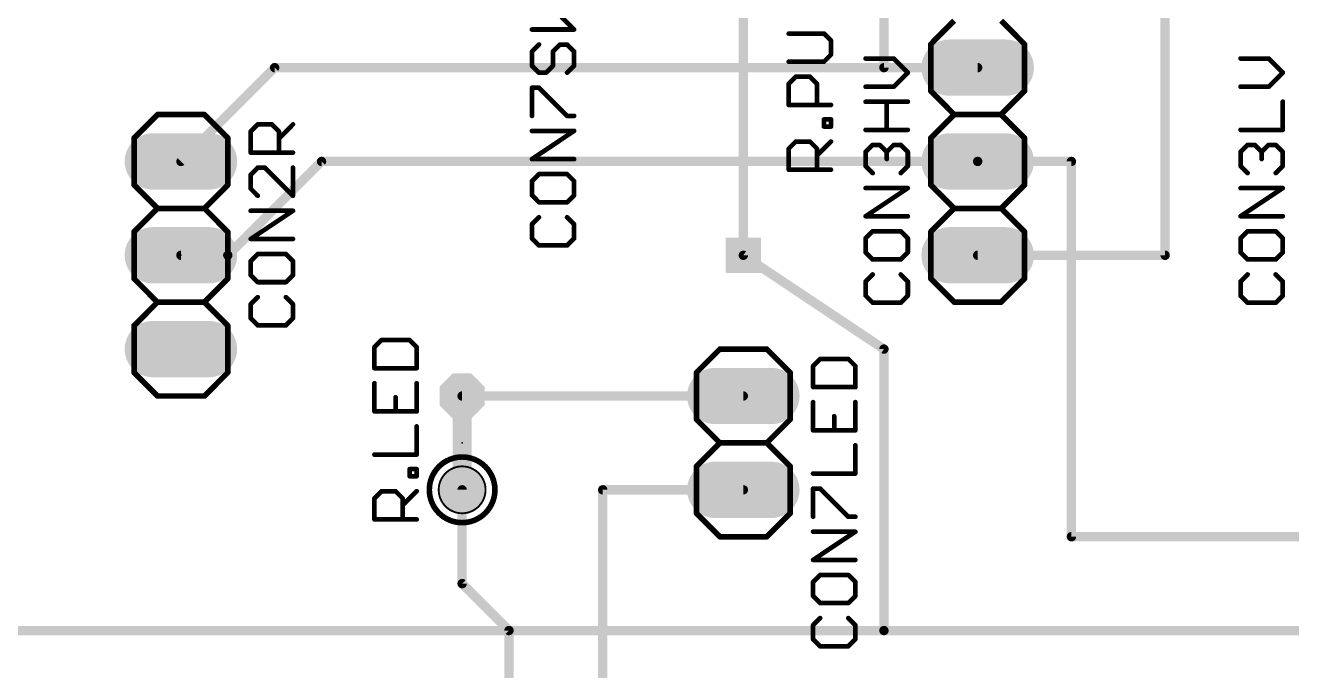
# Model space of a CAD drawing. Extents: x -4.6 to 2.4, y -0.27 to 3.4.
# Drawn here: x 0.284 to 1.635, y 0.657 to 1.345 of the extents above; entities that cross this region are included whole.
import ezdxf

# ---------------------------------------------------------------- set-up
doc = ezdxf.new("R2010")
doc.units = 0
for name, color, linetype in [('1', 22, 'CONTINUOUS'), ('16', 175, 'CONTINUOUS'), ('17', 82, 'CONTINUOUS'), ('18', 82, 'CONTINUOUS'), ('21', 253, 'CONTINUOUS'), ('23', 7, 'CONTINUOUS'), ('25', 253, 'CONTINUOUS'), ('51', 253, 'CONTINUOUS')]:
    doc.layers.add(name, color=color, linetype=linetype)

# ---------------------------------------------------------------- blocks, each defined once
blk = doc.blocks.new('RECT')
blk.add_solid([(-0.5, -0.5), (0.5, -0.5), (-0.5, 0.5), (0.5, 0.5)])
blk = doc.blocks.new('LONGP100')
at = {"const_width": 1}
blk.add_lwpolyline([(-0.5, 0), (0.5, 0)], dxfattribs=at)
at = {"const_width": 0.5}
for points in [[(-0.5, 0.25, 1), (-0.5, -0.25)], [(0.5, -0.25, 1), (0.5, 0.25)]]:
    blk.add_lwpolyline(points, format="xyb", dxfattribs=at)
blk = doc.blocks.new('OCTAGONP')
at = {"const_width": 0.5}
blk.add_lwpolyline([(-0.25, -0.103553), (-0.25, 0.103553), (-0.103553, 0.25), (0.103553, 0.25), (0.25, 0.103553), (0.25, -0.103553), (0.103553, -0.25), (-0.103553, -0.25), (-0.25, -0.103553), (-0.25, 0.103553)], dxfattribs=at)
blk = doc.blocks.new('SQUAREV')
blk.add_solid([(-0.5, -0.5), (0.5, -0.5), (-0.5, 0.5), (0.5, 0.5)])

msp = doc.modelspace()

# ---------------------------------------------------------------- linework, layer by layer
at = {"layer": '1', "const_width": 0.01}
for points in [[(1.05, 1.4), (1.05, 1.1)], [(1.4, 1.2), (1.3, 1.2)], [(1.4, 0.8), (1.4, 1.2)], [(0.75, 0.95), (1.05, 0.95)], [(0.75, 0.85), (0.75, 0.75)], [(1.05, 0.85), (0.9, 0.85)], [(0.9, 0.85), (0.9, 0.55)], [(2.1, 0.8), (1.4, 0.8)], [(0.75, 0.75), (0.8, 0.7)], [(0.8, 0.7), (0.8, 0.55)]]:
    msp.add_lwpolyline(points, dxfattribs=at)
at = {"layer": '1', "const_width": 0.005}
for points in [[(1.3, 1.2025, 1), (1.3, 1.1975)], [(1.4025, 1.2, 1), (1.3975, 1.2)], [(1.4, 1.1975, 1), (1.4, 1.2025)], [(1.0475, 1.1, 1), (1.0525, 1.1)], [(0.75, 0.9525, 1), (0.75, 0.9475)], [(1.05, 0.9475, 1), (1.05, 0.9525)], [(0.7525, 0.85, 1), (0.7475, 0.85)], [(0.9, 0.8525, 1), (0.9, 0.8475)], [(0.9025, 0.85, 1), (0.8975, 0.85)], [(1.05, 0.8475, 1), (1.05, 0.8525)], [(1.4, 0.8025, 1), (1.4, 0.7975)], [(1.3975, 0.8, 1), (1.4025, 0.8)], [(0.751768, 0.751768, 1), (0.748232, 0.748232)], [(0.7475, 0.75, 1), (0.7525, 0.75)], [(0.8025, 0.7, 1), (0.7975, 0.7)], [(0.798232, 0.698232, 1), (0.801768, 0.701768)]]:
    msp.add_lwpolyline(points, format="xyb", dxfattribs=at)
at = {"layer": '16', "const_width": 0.01}
for points in [[(1.2, 1.8), (1.2, 1.3)], [(1.5, 1.7), (1.5, 1.1)], [(0.45, 1.2), (0.55, 1.3)], [(0.55, 1.3), (1.3, 1.3)], [(1.2, 1.3), (1.3, 1.3)], [(0.6, 1.2), (0.5, 1.1)], [(1.3, 1.2), (0.6, 1.2)], [(0.5, 1.1), (0.45, 1.1)], [(1.05, 1.1), (1.2, 1)], [(1.5, 1.1), (1.3, 1.1)], [(1.2, 1), (1.2, 0.7)], [(1.2, 0.7), (0, 0.7)], [(1.7, 0.7), (1.2, 0.7)]]:
    msp.add_lwpolyline(points, dxfattribs=at)
at = {"layer": '16', "const_width": 0.005}
for points in [[(0.55, 1.3025, 1), (0.55, 1.2975)], [(0.551768, 1.298232, 1), (0.548232, 1.301768)], [(1.2, 1.3025, 1), (1.2, 1.2975)], [(1.1975, 1.3, 1), (1.2025, 1.3)], [(1.3, 1.2975, 1), (1.3, 1.3025)], [(1.3, 1.2975, 1), (1.3, 1.3025)], [(0.448232, 1.201768, 1), (0.451768, 1.198232)], [(0.6, 1.2025, 1), (0.6, 1.1975)], [(0.601768, 1.198232, 1), (0.598232, 1.201768)], [(1.3, 1.1975, 1), (1.3, 1.2025)], [(0.45, 1.1025, 1), (0.45, 1.0975)], [(0.498232, 1.101768, 1), (0.501768, 1.098232)], [(0.5, 1.0975, 1), (0.5, 1.1025)], [(1.051387, 1.10208, 1), (1.048613, 1.09792)], [(1.3, 1.1025, 1), (1.3, 1.0975)], [(1.4975, 1.1, 1), (1.5025, 1.1)], [(1.5, 1.0975, 1), (1.5, 1.1025)], [(1.2025, 1, 1), (1.1975, 1)], [(1.198613, 0.99792, 1), (1.201387, 1.00208)], [(1.2, 0.7025, 1), (1.2, 0.6975)], [(1.2, 0.6975, 1), (1.2, 0.7025)], [(1.1975, 0.7, 1), (1.2025, 0.7)]]:
    msp.add_lwpolyline(points, format="xyb", dxfattribs=at)
at = {"layer": '21'}
for points, const_width in [([(1.25, 1.325), (1.275, 1.35)], 0.006), ([(1.325, 1.35), (1.35, 1.325)], 0.006), ([(1.25, 1.275), (1.25, 1.325)], 0.006), ([(1.35, 1.325), (1.35, 1.275)], 0.006), ([(1.275, 1.25), (1.25, 1.275)], 0.006), ([(1.35, 1.275), (1.325, 1.25)], 0.006), ([(0.425, 1.25), (0.4, 1.225)], 0.006), ([(0.475, 1.25), (0.425, 1.25)], 0.006), ([(0.5, 1.225), (0.475, 1.25)], 0.006), ([(1.25, 1.225), (1.275, 1.25)], 0.006), ([(1.275, 1.25), (1.325, 1.25)], 0.006), ([(1.325, 1.25), (1.35, 1.225)], 0.006), ([(0.4, 1.175), (0.4, 1.225)], 0.006), ([(0.5, 1.225), (0.5, 1.175)], 0.006), ([(1.25, 1.175), (1.25, 1.225)], 0.006), ([(1.35, 1.225), (1.35, 1.175)], 0.006), ([(0.425, 1.15), (0.4, 1.175)], 0.006), ([(0.5, 1.175), (0.475, 1.15)], 0.006), ([(1.275, 1.15), (1.25, 1.175)], 0.006), ([(1.35, 1.175), (1.325, 1.15)], 0.006), ([(0.4, 1.125), (0.425, 1.15)], 0.006), ([(0.475, 1.15), (0.425, 1.15)], 0.006), ([(0.475, 1.15), (0.5, 1.125)], 0.006), ([(1.25, 1.125), (1.275, 1.15)], 0.006), ([(1.275, 1.15), (1.325, 1.15)], 0.006), ([(1.325, 1.15), (1.35, 1.125)], 0.006), ([(0.4, 1.075), (0.4, 1.125)], 0.006), ([(0.5, 1.125), (0.5, 1.075)], 0.006), ([(1.25, 1.075), (1.25, 1.125)], 0.006), ([(1.35, 1.125), (1.35, 1.075)], 0.006), ([(0.425, 1.05), (0.4, 1.075)], 0.006), ([(0.5, 1.075), (0.475, 1.05)], 0.006), ([(1.25, 1.075), (1.275, 1.05)], 0.006), ([(1.325, 1.05), (1.35, 1.075)], 0.006), ([(0.4, 1.025), (0.425, 1.05)], 0.006), ([(0.475, 1.05), (0.425, 1.05)], 0.006), ([(0.475, 1.05), (0.5, 1.025)], 0.006), ([(1.275, 1.05), (1.325, 1.05)], 0.006), ([(0.4, 0.975), (0.4, 1.025)], 0.006), ([(0.5, 1.025), (0.5, 0.975)], 0.006), ([(1.025, 1), (1, 0.975)], 0.006), ([(1.075, 1), (1.025, 1)], 0.006), ([(1.1, 0.975), (1.075, 1)], 0.006), ([(0.425, 0.95), (0.4, 0.975)], 0.006), ([(0.5, 0.975), (0.475, 0.95)], 0.006), ([(1, 0.925), (1, 0.975)], 0.006), ([(1.1, 0.975), (1.1, 0.925)], 0.006), ([(0.475, 0.95), (0.425, 0.95)], 0.006), ([(1.025, 0.9), (1, 0.925)], 0.006), ([(1.1, 0.925), (1.075, 0.9)], 0.006), ([(0.75, 0.895), (0.75, 0.905)], 0.02), ([(1, 0.875), (1.025, 0.9)], 0.006), ([(1.075, 0.9), (1.025, 0.9)], 0.006), ([(1.075, 0.9), (1.1, 0.875)], 0.006), ([(1, 0.825), (1, 0.875)], 0.006), ([(1.1, 0.875), (1.1, 0.825)], 0.006), ([(1.025, 0.8), (1, 0.825)], 0.006), ([(1.1, 0.825), (1.075, 0.8)], 0.006), ([(1.075, 0.8), (1.025, 0.8)], 0.006)]:
    msp.add_lwpolyline(points, dxfattribs=dict(at, const_width=const_width))
for points, const_width in [([(1.2515, 1.325, 1), (1.2485, 1.325)], 0.003), ([(1.248939, 1.326061, 1), (1.251061, 1.323939)], 0.003), ([(1.3515, 1.325, 1), (1.3485, 1.325)], 0.003), ([(1.348939, 1.323939, 1), (1.351061, 1.326061)], 0.003), ([(1.251061, 1.276061, 1), (1.248939, 1.273939)], 0.003), ([(1.2485, 1.275, 1), (1.2515, 1.275)], 0.003), ([(1.3485, 1.275, 1), (1.3515, 1.275)], 0.003), ([(1.351061, 1.273939, 1), (1.348939, 1.276061)], 0.003), ([(0.425, 1.2515, 1), (0.425, 1.2485)], 0.003), ([(0.426061, 1.248939, 1), (0.423939, 1.251061)], 0.003), ([(0.476061, 1.251061, 1), (0.473939, 1.248939)], 0.003), ([(0.475, 1.2485, 1), (0.475, 1.2515)], 0.003), ([(1.275, 1.2515, 1), (1.275, 1.2485)], 0.003), ([(1.276061, 1.248939, 1), (1.273939, 1.251061)], 0.003), ([(1.273939, 1.248939, 1), (1.276061, 1.251061)], 0.003), ([(1.326061, 1.251061, 1), (1.323939, 1.248939)], 0.003), ([(1.323939, 1.251061, 1), (1.326061, 1.248939)], 0.003), ([(1.325, 1.2485, 1), (1.325, 1.2515)], 0.003), ([(0.4015, 1.225, 1), (0.3985, 1.225)], 0.003), ([(0.398939, 1.226061, 1), (0.401061, 1.223939)], 0.003), ([(0.5015, 1.225, 1), (0.4985, 1.225)], 0.003), ([(0.498939, 1.223939, 1), (0.501061, 1.226061)], 0.003), ([(1.2515, 1.225, 1), (1.2485, 1.225)], 0.003), ([(1.248939, 1.226061, 1), (1.251061, 1.223939)], 0.003), ([(1.3515, 1.225, 1), (1.3485, 1.225)], 0.003), ([(1.348939, 1.223939, 1), (1.351061, 1.226061)], 0.003), ([(0.401061, 1.176061, 1), (0.398939, 1.173939)], 0.003), ([(0.3985, 1.175, 1), (0.4015, 1.175)], 0.003), ([(0.4985, 1.175, 1), (0.5015, 1.175)], 0.003), ([(0.501061, 1.173939, 1), (0.498939, 1.176061)], 0.003), ([(1.251061, 1.176061, 1), (1.248939, 1.173939)], 0.003), ([(1.2485, 1.175, 1), (1.2515, 1.175)], 0.003), ([(1.3485, 1.175, 1), (1.3515, 1.175)], 0.003), ([(1.351061, 1.173939, 1), (1.348939, 1.176061)], 0.003), ([(0.425, 1.1515, 1), (0.425, 1.1485)], 0.003), ([(0.426061, 1.148939, 1), (0.423939, 1.151061)], 0.003), ([(0.423939, 1.148939, 1), (0.426061, 1.151061)], 0.003), ([(0.476061, 1.151061, 1), (0.473939, 1.148939)], 0.003), ([(0.473939, 1.151061, 1), (0.476061, 1.148939)], 0.003), ([(0.475, 1.1485, 1), (0.475, 1.1515)], 0.003), ([(1.275, 1.1515, 1), (1.275, 1.1485)], 0.003), ([(1.276061, 1.148939, 1), (1.273939, 1.151061)], 0.003), ([(1.273939, 1.148939, 1), (1.276061, 1.151061)], 0.003), ([(1.326061, 1.151061, 1), (1.323939, 1.148939)], 0.003), ([(1.323939, 1.151061, 1), (1.326061, 1.148939)], 0.003), ([(1.325, 1.1485, 1), (1.325, 1.1515)], 0.003), ([(0.4015, 1.125, 1), (0.3985, 1.125)], 0.003), ([(0.398939, 1.126061, 1), (0.401061, 1.123939)], 0.003), ([(0.5015, 1.125, 1), (0.4985, 1.125)], 0.003), ([(0.498939, 1.123939, 1), (0.501061, 1.126061)], 0.003), ([(1.2515, 1.125, 1), (1.2485, 1.125)], 0.003), ([(1.248939, 1.126061, 1), (1.251061, 1.123939)], 0.003), ([(1.3515, 1.125, 1), (1.3485, 1.125)], 0.003), ([(1.348939, 1.123939, 1), (1.351061, 1.126061)], 0.003), ([(0.401061, 1.076061, 1), (0.398939, 1.073939)], 0.003), ([(0.3985, 1.075, 1), (0.4015, 1.075)], 0.003), ([(0.4985, 1.075, 1), (0.5015, 1.075)], 0.003), ([(0.501061, 1.073939, 1), (0.498939, 1.076061)], 0.003), ([(1.251061, 1.076061, 1), (1.248939, 1.073939)], 0.003), ([(1.2485, 1.075, 1), (1.2515, 1.075)], 0.003), ([(1.3485, 1.075, 1), (1.3515, 1.075)], 0.003), ([(1.351061, 1.073939, 1), (1.348939, 1.076061)], 0.003), ([(0.425, 1.0515, 1), (0.425, 1.0485)], 0.003), ([(0.426061, 1.048939, 1), (0.423939, 1.051061)], 0.003), ([(0.423939, 1.048939, 1), (0.426061, 1.051061)], 0.003), ([(0.476061, 1.051061, 1), (0.473939, 1.048939)], 0.003), ([(0.473939, 1.051061, 1), (0.476061, 1.048939)], 0.003), ([(0.475, 1.0485, 1), (0.475, 1.0515)], 0.003), ([(1.275, 1.0515, 1), (1.275, 1.0485)], 0.003), ([(1.273939, 1.048939, 1), (1.276061, 1.051061)], 0.003), ([(1.323939, 1.051061, 1), (1.326061, 1.048939)], 0.003), ([(1.325, 1.0485, 1), (1.325, 1.0515)], 0.003), ([(0.4015, 1.025, 1), (0.3985, 1.025)], 0.003), ([(0.398939, 1.026061, 1), (0.401061, 1.023939)], 0.003), ([(0.5015, 1.025, 1), (0.4985, 1.025)], 0.003), ([(0.498939, 1.023939, 1), (0.501061, 1.026061)], 0.003), ([(1.025, 1.0015, 1), (1.025, 0.9985)], 0.003), ([(1.026061, 0.998939, 1), (1.023939, 1.001061)], 0.003), ([(1.076061, 1.001061, 1), (1.073939, 0.998939)], 0.003), ([(1.075, 0.9985, 1), (1.075, 1.0015)], 0.003), ([(0.401061, 0.976061, 1), (0.398939, 0.973939)], 0.003), ([(0.3985, 0.975, 1), (0.4015, 0.975)], 0.003), ([(0.4985, 0.975, 1), (0.5015, 0.975)], 0.003), ([(0.501061, 0.973939, 1), (0.498939, 0.976061)], 0.003), ([(1.0015, 0.975, 1), (0.9985, 0.975)], 0.003), ([(0.998939, 0.976061, 1), (1.001061, 0.973939)], 0.003), ([(1.1015, 0.975, 1), (1.0985, 0.975)], 0.003), ([(1.098939, 0.973939, 1), (1.101061, 0.976061)], 0.003), ([(0.425, 0.9515, 1), (0.425, 0.9485)], 0.003), ([(0.423939, 0.948939, 1), (0.426061, 0.951061)], 0.003), ([(0.473939, 0.951061, 1), (0.476061, 0.948939)], 0.003), ([(0.475, 0.9485, 1), (0.475, 0.9515)], 0.003), ([(1.001061, 0.926061, 1), (0.998939, 0.923939)], 0.003), ([(0.9985, 0.925, 1), (1.0015, 0.925)], 0.003), ([(1.0985, 0.925, 1), (1.1015, 0.925)], 0.003), ([(1.101061, 0.923939, 1), (1.098939, 0.926061)], 0.003), ([(0.755, 0.905, 1), (0.745, 0.905)], 0.01), ([(0.745, 0.895, 1), (0.755, 0.895)], 0.01), ([(1.025, 0.9015, 1), (1.025, 0.8985)], 0.003), ([(1.026061, 0.898939, 1), (1.023939, 0.901061)], 0.003), ([(1.023939, 0.898939, 1), (1.026061, 0.901061)], 0.003), ([(1.076061, 0.901061, 1), (1.073939, 0.898939)], 0.003), ([(1.073939, 0.901061, 1), (1.076061, 0.898939)], 0.003), ([(1.075, 0.8985, 1), (1.075, 0.9015)], 0.003), ([(1.0015, 0.875, 1), (0.9985, 0.875)], 0.003), ([(0.998939, 0.876061, 1), (1.001061, 0.873939)], 0.003), ([(1.1015, 0.875, 1), (1.0985, 0.875)], 0.003), ([(1.098939, 0.873939, 1), (1.101061, 0.876061)], 0.003), ([(1.001061, 0.826061, 1), (0.998939, 0.823939)], 0.003), ([(0.9985, 0.825, 1), (1.0015, 0.825)], 0.003), ([(1.0985, 0.825, 1), (1.1015, 0.825)], 0.003), ([(1.101061, 0.823939, 1), (1.098939, 0.826061)], 0.003), ([(1.025, 0.8015, 1), (1.025, 0.7985)], 0.003), ([(1.023939, 0.798939, 1), (1.026061, 0.801061)], 0.003), ([(1.073939, 0.801061, 1), (1.076061, 0.798939)], 0.003), ([(1.075, 0.7985, 1), (1.075, 0.8015)], 0.003)]:
    msp.add_lwpolyline(points, format="xyb", dxfattribs=dict(at, const_width=const_width))
at = {"layer": '23'}
for p in [(0.45, 1.1), (0.75, 0.9), (1.05, 0.9)]:
    msp.add_point(p, dxfattribs=at)
at = {"layer": '25', "const_width": 0.005}
for points in [[(0.8695, 1.340649), (0.854487, 1.355662)], [(0.824462, 1.340649), (0.8695, 1.340649)], [(1.135994, 1.336329), (1.098462, 1.336329)], [(1.1435, 1.328822), (1.135994, 1.336329)], [(0.831968, 1.324636), (0.824462, 1.317129)], [(0.846981, 1.317129), (0.854487, 1.324636)], [(0.854487, 1.324636), (0.861994, 1.324636)], [(0.861994, 1.324636), (0.8695, 1.317129)], [(1.1435, 1.313809), (1.1435, 1.328822)], [(0.824462, 1.317129), (0.824462, 1.302116)], [(0.846981, 1.302116), (0.846981, 1.317129)], [(0.8695, 1.317129), (0.8695, 1.302116)], [(1.135994, 1.306303), (1.1435, 1.313809)], [(1.210487, 1.309722), (1.180462, 1.309722)], [(1.2255, 1.294709), (1.210487, 1.309722)], [(1.610487, 1.309722), (1.580462, 1.309722)], [(1.6255, 1.294709), (1.610487, 1.309722)], [(0.824462, 1.302116), (0.831968, 1.29461)], [(0.831968, 1.29461), (0.839474, 1.29461)], [(0.839474, 1.29461), (0.846981, 1.302116)], [(0.8695, 1.302116), (0.861994, 1.29461)], [(1.098462, 1.306303), (1.135994, 1.306303)], [(1.210487, 1.279696), (1.2255, 1.294709)], [(1.610487, 1.279696), (1.6255, 1.294709)], [(1.098462, 1.282783), (1.105968, 1.290289)], [(1.098462, 1.260264), (1.098462, 1.282783)], [(1.105968, 1.290289), (1.120981, 1.290289)], [(1.120981, 1.290289), (1.128487, 1.282783)], [(1.128487, 1.282783), (1.128487, 1.260264)], [(0.824462, 1.248571), (0.824462, 1.278596)], [(0.824462, 1.278596), (0.831968, 1.278596)], [(0.831968, 1.278596), (0.861994, 1.248571)], [(1.180462, 1.279696), (1.210487, 1.279696)], [(1.580462, 1.279696), (1.610487, 1.279696)], [(1.1435, 1.260264), (1.098462, 1.260264)], [(1.180462, 1.263683), (1.2255, 1.263683)], [(1.202981, 1.233657), (1.202981, 1.263683)], [(1.6255, 1.233657), (1.6255, 1.263683)], [(0.861994, 1.248571), (0.8695, 1.248571)], [(1.135994, 1.237244), (1.135994, 1.244751)], [(1.135994, 1.244751), (1.1435, 1.244751)], [(1.1435, 1.244751), (1.1435, 1.237244)], [(0.524462, 1.231979), (0.531968, 1.239486)], [(0.524462, 1.20946), (0.524462, 1.231979)], [(0.531968, 1.239486), (0.546981, 1.239486)], [(0.546981, 1.239486), (0.554487, 1.231979)], [(0.554487, 1.224473), (0.5695, 1.239486)], [(0.554487, 1.231979), (0.554487, 1.20946)], [(0.824462, 1.202531), (0.8695, 1.232557)], [(0.8695, 1.232557), (0.824462, 1.232557)], [(1.1435, 1.237244), (1.135994, 1.237244)], [(1.2255, 1.233657), (1.180462, 1.233657)], [(1.580462, 1.233657), (1.6255, 1.233657)], [(1.098462, 1.213724), (1.105968, 1.221231)], [(1.098462, 1.191205), (1.098462, 1.213724)], [(1.105968, 1.221231), (1.120981, 1.221231)], [(1.120981, 1.221231), (1.128487, 1.213724)], [(1.128487, 1.206218), (1.1435, 1.221231)], [(1.128487, 1.213724), (1.128487, 1.191205)], [(1.180462, 1.210137), (1.187968, 1.217643)], [(1.187968, 1.217643), (1.195474, 1.217643)], [(1.195474, 1.217643), (1.202981, 1.210137)], [(1.202981, 1.210137), (1.210487, 1.217643)], [(1.210487, 1.217643), (1.217994, 1.217643)], [(1.217994, 1.217643), (1.2255, 1.210137)], [(1.580462, 1.210137), (1.587968, 1.217643)], [(1.587968, 1.217643), (1.595474, 1.217643)], [(1.595474, 1.217643), (1.602981, 1.210137)], [(1.602981, 1.210137), (1.610487, 1.217643)], [(1.610487, 1.217643), (1.617994, 1.217643)], [(1.617994, 1.217643), (1.6255, 1.210137)], [(0.5695, 1.20946), (0.524462, 1.20946)], [(0.8695, 1.202531), (0.824462, 1.202531)], [(1.180462, 1.195124), (1.180462, 1.210137)], [(1.202981, 1.210137), (1.202981, 1.202631)], [(1.2255, 1.210137), (1.2255, 1.195124)], [(1.580462, 1.195124), (1.580462, 1.210137)], [(1.602981, 1.210137), (1.602981, 1.202631)], [(1.6255, 1.210137), (1.6255, 1.195124)], [(0.531968, 1.193447), (0.524462, 1.18594)], [(0.539474, 1.193447), (0.531968, 1.193447)], [(0.5695, 1.163421), (0.539474, 1.193447)], [(0.5695, 1.193447), (0.5695, 1.163421)], [(0.831968, 1.186518), (0.824462, 1.179011)], [(0.861994, 1.186518), (0.831968, 1.186518)], [(0.8695, 1.179011), (0.861994, 1.186518)], [(1.1435, 1.191205), (1.098462, 1.191205)], [(1.187968, 1.187618), (1.180462, 1.195124)], [(1.2255, 1.195124), (1.217994, 1.187618)], [(1.587968, 1.187618), (1.580462, 1.195124)], [(1.6255, 1.195124), (1.617994, 1.187618)], [(0.524462, 1.18594), (0.524462, 1.170927)], [(0.824462, 1.179011), (0.824462, 1.163999)], [(0.8695, 1.163999), (0.8695, 1.179011)], [(0.524462, 1.170927), (0.531968, 1.163421)], [(0.824462, 1.163999), (0.831968, 1.156492)], [(0.861994, 1.156492), (0.8695, 1.163999)], [(1.180462, 1.141578), (1.2255, 1.171604)], [(1.2255, 1.171604), (1.180462, 1.171604)], [(1.580462, 1.141578), (1.6255, 1.171604)], [(1.6255, 1.171604), (1.580462, 1.171604)], [(0.524462, 1.117382), (0.5695, 1.147407)], [(0.5695, 1.147407), (0.524462, 1.147407)], [(0.831968, 1.156492), (0.861994, 1.156492)], [(0.831968, 1.140479), (0.824462, 1.132972)], [(0.824462, 1.132972), (0.824462, 1.117959)], [(0.8695, 1.132972), (0.861994, 1.140479)], [(0.8695, 1.117959), (0.8695, 1.132972)], [(1.2255, 1.141578), (1.180462, 1.141578)], [(1.6255, 1.141578), (1.580462, 1.141578)], [(1.187968, 1.125565), (1.180462, 1.118058)], [(1.217994, 1.125565), (1.187968, 1.125565)], [(1.2255, 1.118058), (1.217994, 1.125565)], [(1.587968, 1.125565), (1.580462, 1.118058)], [(1.617994, 1.125565), (1.587968, 1.125565)], [(1.6255, 1.118058), (1.617994, 1.125565)], [(0.5695, 1.117382), (0.524462, 1.117382)], [(0.824462, 1.117959), (0.831968, 1.110453)], [(0.831968, 1.110453), (0.861994, 1.110453)], [(0.861994, 1.110453), (0.8695, 1.117959)], [(1.180462, 1.118058), (1.180462, 1.103046)], [(1.2255, 1.103046), (1.2255, 1.118058)], [(1.580462, 1.118058), (1.580462, 1.103046)], [(1.6255, 1.103046), (1.6255, 1.118058)], [(0.531968, 1.101368), (0.524462, 1.093862)], [(0.524462, 1.093862), (0.524462, 1.078849)], [(0.561994, 1.101368), (0.531968, 1.101368)], [(0.5695, 1.093862), (0.561994, 1.101368)], [(0.5695, 1.078849), (0.5695, 1.093862)], [(1.180462, 1.103046), (1.187968, 1.095539)], [(1.187968, 1.095539), (1.217994, 1.095539)], [(1.217994, 1.095539), (1.2255, 1.103046)], [(1.580462, 1.103046), (1.587968, 1.095539)], [(1.587968, 1.095539), (1.617994, 1.095539)], [(1.617994, 1.095539), (1.6255, 1.103046)], [(0.524462, 1.078849), (0.531968, 1.071343)], [(0.561994, 1.071343), (0.5695, 1.078849)], [(1.187968, 1.079526), (1.180462, 1.072019)], [(1.2255, 1.072019), (1.217994, 1.079526)], [(1.587968, 1.079526), (1.580462, 1.072019)], [(1.6255, 1.072019), (1.617994, 1.079526)], [(0.531968, 1.071343), (0.561994, 1.071343)], [(1.180462, 1.072019), (1.180462, 1.057006)], [(1.2255, 1.057006), (1.2255, 1.072019)], [(1.580462, 1.072019), (1.580462, 1.057006)], [(1.6255, 1.057006), (1.6255, 1.072019)], [(0.531968, 1.055329), (0.524462, 1.047822)], [(0.5695, 1.047822), (0.561994, 1.055329)], [(1.180462, 1.057006), (1.187968, 1.0495)], [(1.217994, 1.0495), (1.2255, 1.057006)], [(1.580462, 1.057006), (1.587968, 1.0495)], [(1.617994, 1.0495), (1.6255, 1.057006)], [(0.524462, 1.047822), (0.524462, 1.03281)], [(0.5695, 1.03281), (0.5695, 1.047822)], [(1.187968, 1.0495), (1.217994, 1.0495)], [(1.587968, 1.0495), (1.617994, 1.0495)], [(0.524462, 1.03281), (0.531968, 1.025303)], [(0.531968, 1.025303), (0.561994, 1.025303)], [(0.561994, 1.025303), (0.5695, 1.03281)], [(0.663968, 1.009663), (0.656462, 1.002156)], [(0.656462, 1.002156), (0.656462, 0.979637)], [(0.693994, 1.009663), (0.663968, 1.009663)], [(0.7015, 1.002156), (0.693994, 1.009663)], [(0.7015, 0.979637), (0.7015, 1.002156)], [(1.131968, 0.989486), (1.124462, 0.981979)], [(1.161994, 0.989486), (1.131968, 0.989486)], [(1.1695, 0.981979), (1.161994, 0.989486)], [(0.656462, 0.979637), (0.7015, 0.979637)], [(1.124462, 0.981979), (1.124462, 0.95946)], [(1.1695, 0.95946), (1.1695, 0.981979)], [(0.656462, 0.963624), (0.656462, 0.933598)], [(0.7015, 0.933598), (0.7015, 0.963624)], [(1.124462, 0.95946), (1.1695, 0.95946)], [(0.678981, 0.933598), (0.678981, 0.948611)], [(1.124462, 0.943446), (1.124462, 0.913421)], [(1.1695, 0.913421), (1.1695, 0.943446)], [(0.656462, 0.933598), (0.7015, 0.933598)], [(0.7015, 0.887559), (0.7015, 0.917584)], [(1.146981, 0.913421), (1.146981, 0.928434)], [(1.124462, 0.913421), (1.1695, 0.913421)], [(1.1695, 0.867382), (1.1695, 0.897407)], [(0.656462, 0.887559), (0.7015, 0.887559)], [(0.693994, 0.864539), (0.693994, 0.872046)], [(0.693994, 0.872046), (0.7015, 0.872046)], [(0.7015, 0.864539), (0.693994, 0.864539)], [(0.7015, 0.872046), (0.7015, 0.864539)], [(1.124462, 0.867382), (1.1695, 0.867382)], [(1.124462, 0.821342), (1.124462, 0.851368)], [(1.124462, 0.851368), (1.131968, 0.851368)], [(1.131968, 0.851368), (1.161994, 0.821342)], [(0.656462, 0.841019), (0.663968, 0.848526)], [(0.656462, 0.8185), (0.656462, 0.841019)], [(0.663968, 0.848526), (0.678981, 0.848526)], [(0.678981, 0.848526), (0.686487, 0.841019)], [(0.686487, 0.833513), (0.7015, 0.848526)], [(0.686487, 0.841019), (0.686487, 0.8185)], [(0.7015, 0.8185), (0.656462, 0.8185)], [(1.161994, 0.821342), (1.1695, 0.821342)], [(1.124462, 0.775303), (1.1695, 0.805329)], [(1.1695, 0.805329), (1.124462, 0.805329)], [(1.1695, 0.775303), (1.124462, 0.775303)], [(1.131968, 0.759289), (1.124462, 0.751783)], [(1.161994, 0.759289), (1.131968, 0.759289)], [(1.1695, 0.751783), (1.161994, 0.759289)], [(1.124462, 0.751783), (1.124462, 0.73677)], [(1.1695, 0.73677), (1.1695, 0.751783)], [(1.124462, 0.73677), (1.131968, 0.729264)], [(1.131968, 0.729264), (1.161994, 0.729264)], [(1.161994, 0.729264), (1.1695, 0.73677)], [(1.131968, 0.71325), (1.124462, 0.705744)], [(1.124462, 0.705744), (1.124462, 0.690731)], [(1.1695, 0.705744), (1.161994, 0.71325)], [(1.1695, 0.690731), (1.1695, 0.705744)], [(1.124462, 0.690731), (1.131968, 0.683225)], [(1.161994, 0.683225), (1.1695, 0.690731)], [(1.131968, 0.683225), (1.161994, 0.683225)]]:
    msp.add_lwpolyline(points, dxfattribs=at)
at = {"layer": '25', "const_width": 0.0025}
for points in [[(0.824462, 1.341899, 1), (0.824462, 1.339399)], [(0.868616, 1.339765, 1), (0.870384, 1.341533)], [(0.8695, 1.339399, 1), (0.8695, 1.341899)], [(1.098462, 1.337579, 1), (1.098462, 1.335079)], [(1.136877, 1.337213, 1), (1.13511, 1.335445)], [(1.135994, 1.335079, 1), (1.135994, 1.337579)], [(0.832852, 1.323752, 1), (0.831084, 1.325519)], [(0.854487, 1.325886, 1), (0.854487, 1.323386)], [(0.855371, 1.323752, 1), (0.853603, 1.325519)], [(0.862877, 1.325519, 1), (0.86111, 1.323752)], [(0.861994, 1.323386, 1), (0.861994, 1.325886)], [(1.14475, 1.328822, 1), (1.14225, 1.328822)], [(1.142616, 1.327938, 1), (1.144384, 1.329706)], [(0.825712, 1.317129, 1), (0.823212, 1.317129)], [(0.823578, 1.318013, 1), (0.825345, 1.316245)], [(0.848231, 1.317129, 1), (0.845731, 1.317129)], [(0.846097, 1.318013, 1), (0.847865, 1.316245)], [(0.87075, 1.317129, 1), (0.86825, 1.317129)], [(0.868616, 1.316245, 1), (0.870384, 1.318013)], [(1.14225, 1.313809, 1), (1.14475, 1.313809)], [(1.144384, 1.312926, 1), (1.142616, 1.314693)], [(1.180462, 1.310972, 1), (1.180462, 1.308472)], [(1.211371, 1.310606, 1), (1.209603, 1.308838)], [(1.210487, 1.308472, 1), (1.210487, 1.310972)], [(1.580462, 1.310972, 1), (1.580462, 1.308472)], [(1.611371, 1.310606, 1), (1.609603, 1.308838)], [(1.610487, 1.308472, 1), (1.610487, 1.310972)], [(0.825345, 1.303, 1), (0.823578, 1.301233)], [(0.823212, 1.302116, 1), (0.825712, 1.302116)], [(0.831968, 1.29586, 1), (0.831968, 1.29336)], [(0.839474, 1.29336, 1), (0.839474, 1.29586)], [(0.845731, 1.302116, 1), (0.848231, 1.302116)], [(0.847865, 1.301233, 1), (0.846097, 1.303)], [(0.86825, 1.302116, 1), (0.87075, 1.302116)], [(0.870384, 1.301233, 1), (0.868616, 1.303)], [(1.098462, 1.307553, 1), (1.098462, 1.305053)], [(1.13511, 1.307187, 1), (1.136877, 1.305419)], [(1.135994, 1.305053, 1), (1.135994, 1.307553)], [(1.226384, 1.293825, 1), (1.224616, 1.295593)], [(1.626384, 1.293825, 1), (1.624616, 1.295593)], [(0.831084, 1.293726, 1), (0.832852, 1.295494)], [(0.838591, 1.295494, 1), (0.840358, 1.293726)], [(0.86111, 1.295494, 1), (0.862877, 1.293726)], [(1.099712, 1.282783, 1), (1.097212, 1.282783)], [(1.097578, 1.283667, 1), (1.099345, 1.281899)], [(1.105968, 1.291539, 1), (1.105968, 1.289039)], [(1.106852, 1.289405, 1), (1.105084, 1.291173)], [(1.121865, 1.291173, 1), (1.120097, 1.289405)], [(1.120981, 1.289039, 1), (1.120981, 1.291539)], [(1.129737, 1.282783, 1), (1.127237, 1.282783)], [(1.127603, 1.281899, 1), (1.129371, 1.283667)], [(1.224616, 1.293825, 1), (1.226384, 1.295593)], [(1.624616, 1.293825, 1), (1.626384, 1.295593)], [(0.825712, 1.278596, 1), (0.823212, 1.278596)], [(0.824462, 1.279846, 1), (0.824462, 1.277346)], [(0.832852, 1.27948, 1), (0.831084, 1.277712)], [(0.831968, 1.277346, 1), (0.831968, 1.279846)], [(1.180462, 1.280946, 1), (1.180462, 1.278446)], [(1.209603, 1.28058, 1), (1.211371, 1.278812)], [(1.210487, 1.278446, 1), (1.210487, 1.280946)], [(1.580462, 1.280946, 1), (1.580462, 1.278446)], [(1.609603, 1.28058, 1), (1.611371, 1.278812)], [(1.610487, 1.278446, 1), (1.610487, 1.280946)], [(1.098462, 1.261514, 1), (1.098462, 1.259014)], [(1.097212, 1.260264, 1), (1.099712, 1.260264)], [(1.127237, 1.260264, 1), (1.129737, 1.260264)], [(1.1435, 1.259014, 1), (1.1435, 1.261514)], [(1.180462, 1.264933, 1), (1.180462, 1.262433)], [(1.204231, 1.263683, 1), (1.201731, 1.263683)], [(1.2255, 1.262433, 1), (1.2255, 1.264933)], [(1.62675, 1.263683, 1), (1.62425, 1.263683)], [(0.823212, 1.248571, 1), (0.825712, 1.248571)], [(0.861994, 1.249821, 1), (0.861994, 1.247321)], [(0.86111, 1.247687, 1), (0.862877, 1.249455)], [(0.8695, 1.247321, 1), (0.8695, 1.249821)], [(1.137244, 1.244751, 1), (1.134744, 1.244751)], [(1.135994, 1.246001, 1), (1.135994, 1.243501)], [(1.14475, 1.244751, 1), (1.14225, 1.244751)], [(1.1435, 1.243501, 1), (1.1435, 1.246001)], [(0.525712, 1.231979, 1), (0.523212, 1.231979)], [(0.523578, 1.232863, 1), (0.525345, 1.231096)], [(0.531968, 1.240736, 1), (0.531968, 1.238236)], [(0.532852, 1.238602, 1), (0.531084, 1.24037)], [(0.547865, 1.24037, 1), (0.546097, 1.238602)], [(0.546981, 1.238236, 1), (0.546981, 1.240736)], [(0.555737, 1.231979, 1), (0.553237, 1.231979)], [(0.553603, 1.231096, 1), (0.555371, 1.232863)], [(0.570384, 1.238602, 1), (0.568616, 1.24037)], [(0.824462, 1.233807, 1), (0.824462, 1.231307)], [(0.870193, 1.231517, 1), (0.868807, 1.233597)], [(0.8695, 1.231307, 1), (0.8695, 1.233807)], [(1.135994, 1.238494, 1), (1.135994, 1.235994)], [(1.134744, 1.237244, 1), (1.137244, 1.237244)], [(1.14225, 1.237244, 1), (1.14475, 1.237244)], [(1.1435, 1.235994, 1), (1.1435, 1.238494)], [(1.180462, 1.234907, 1), (1.180462, 1.232407)], [(1.201731, 1.233657, 1), (1.204231, 1.233657)], [(1.2255, 1.232407, 1), (1.2255, 1.234907)], [(1.580462, 1.234907, 1), (1.580462, 1.232407)], [(1.62425, 1.233657, 1), (1.62675, 1.233657)], [(1.6255, 1.232407, 1), (1.6255, 1.234907)], [(0.553603, 1.225357, 1), (0.555371, 1.223589)], [(1.099712, 1.213724, 1), (1.097212, 1.213724)], [(1.105968, 1.222481, 1), (1.105968, 1.219981)], [(1.106852, 1.220347, 1), (1.105084, 1.222114)], [(1.121865, 1.222114, 1), (1.120097, 1.220347)], [(1.120981, 1.219981, 1), (1.120981, 1.222481)], [(1.129737, 1.213724, 1), (1.127237, 1.213724)], [(1.144384, 1.220347, 1), (1.142616, 1.222114)], [(1.187968, 1.218893, 1), (1.187968, 1.216393)], [(1.188852, 1.216759, 1), (1.187084, 1.218527)], [(1.196358, 1.218527, 1), (1.194591, 1.216759)], [(1.195474, 1.216393, 1), (1.195474, 1.218893)], [(1.210487, 1.218893, 1), (1.210487, 1.216393)], [(1.211371, 1.216759, 1), (1.209603, 1.218527)], [(1.218877, 1.218527, 1), (1.21711, 1.216759)], [(1.217994, 1.216393, 1), (1.217994, 1.218893)], [(1.587968, 1.218893, 1), (1.587968, 1.216393)], [(1.588852, 1.216759, 1), (1.587084, 1.218527)], [(1.596358, 1.218527, 1), (1.594591, 1.216759)], [(1.595474, 1.216393, 1), (1.595474, 1.218893)], [(1.610487, 1.218893, 1), (1.610487, 1.216393)], [(1.611371, 1.216759, 1), (1.609603, 1.218527)], [(1.618877, 1.218527, 1), (1.61711, 1.216759)], [(1.617994, 1.216393, 1), (1.617994, 1.218893)], [(0.524462, 1.21071, 1), (0.524462, 1.20821)], [(0.523212, 1.20946, 1), (0.525712, 1.20946)], [(0.553237, 1.20946, 1), (0.555737, 1.20946)], [(0.5695, 1.20821, 1), (0.5695, 1.21071)], [(0.823768, 1.203572, 1), (0.825155, 1.201491)], [(0.824462, 1.203781, 1), (0.824462, 1.201281)], [(0.8695, 1.201281, 1), (0.8695, 1.203781)], [(1.097578, 1.214608, 1), (1.099345, 1.21284)], [(1.127603, 1.207102, 1), (1.129371, 1.205334)], [(1.127603, 1.21284, 1), (1.129371, 1.214608)], [(1.181712, 1.210137, 1), (1.179212, 1.210137)], [(1.179578, 1.211021, 1), (1.181345, 1.209253)], [(1.204231, 1.210137, 1), (1.201731, 1.210137)], [(1.202097, 1.211021, 1), (1.203865, 1.209253)], [(1.201731, 1.202631, 1), (1.204231, 1.202631)], [(1.202097, 1.209253, 1), (1.203865, 1.211021)], [(1.22675, 1.210137, 1), (1.22425, 1.210137)], [(1.224616, 1.209253, 1), (1.226384, 1.211021)], [(1.581712, 1.210137, 1), (1.579212, 1.210137)], [(1.579578, 1.211021, 1), (1.581345, 1.209253)], [(1.604231, 1.210137, 1), (1.601731, 1.210137)], [(1.602097, 1.211021, 1), (1.603865, 1.209253)], [(1.601731, 1.202631, 1), (1.604231, 1.202631)], [(1.602097, 1.209253, 1), (1.603865, 1.211021)], [(1.62675, 1.210137, 1), (1.62425, 1.210137)], [(1.624616, 1.209253, 1), (1.626384, 1.211021)], [(0.531968, 1.194697, 1), (0.531968, 1.192197)], [(0.532852, 1.192563, 1), (0.531084, 1.19433)], [(0.540358, 1.19433, 1), (0.538591, 1.192563)], [(0.539474, 1.192197, 1), (0.539474, 1.194697)], [(0.57075, 1.193447, 1), (0.56825, 1.193447)], [(0.831968, 1.187768, 1), (0.831968, 1.185268)], [(0.832852, 1.185634, 1), (0.831084, 1.187402)], [(0.862877, 1.187402, 1), (0.86111, 1.185634)], [(0.861994, 1.185268, 1), (0.861994, 1.187768)], [(1.098462, 1.192455, 1), (1.098462, 1.189955)], [(1.097212, 1.191205, 1), (1.099712, 1.191205)], [(1.127237, 1.191205, 1), (1.129737, 1.191205)], [(1.1435, 1.189955, 1), (1.1435, 1.192455)], [(1.181345, 1.196008, 1), (1.179578, 1.19424)], [(1.179212, 1.195124, 1), (1.181712, 1.195124)], [(1.187084, 1.186734, 1), (1.188852, 1.188502)], [(1.21711, 1.188502, 1), (1.218877, 1.186734)], [(1.22425, 1.195124, 1), (1.22675, 1.195124)], [(1.226384, 1.19424, 1), (1.224616, 1.196008)], [(1.581345, 1.196008, 1), (1.579578, 1.19424)], [(1.579212, 1.195124, 1), (1.581712, 1.195124)], [(1.587084, 1.186734, 1), (1.588852, 1.188502)], [(1.61711, 1.188502, 1), (1.618877, 1.186734)], [(1.62425, 1.195124, 1), (1.62675, 1.195124)], [(1.626384, 1.19424, 1), (1.624616, 1.196008)], [(0.525712, 1.18594, 1), (0.523212, 1.18594)], [(0.523578, 1.186824, 1), (0.525345, 1.185056)], [(0.825712, 1.179011, 1), (0.823212, 1.179011)], [(0.823578, 1.179895, 1), (0.825345, 1.178128)], [(0.87075, 1.179011, 1), (0.86825, 1.179011)], [(0.868616, 1.178128, 1), (0.870384, 1.179895)], [(0.525345, 1.171811, 1), (0.523578, 1.170044)], [(0.523212, 1.170927, 1), (0.525712, 1.170927)], [(0.531084, 1.162537, 1), (0.532852, 1.164305)], [(0.56825, 1.163421, 1), (0.57075, 1.163421)], [(0.568616, 1.162537, 1), (0.570384, 1.164305)], [(0.825345, 1.164883, 1), (0.823578, 1.163115)], [(0.823212, 1.163999, 1), (0.825712, 1.163999)], [(0.86825, 1.163999, 1), (0.87075, 1.163999)], [(0.870384, 1.163115, 1), (0.868616, 1.164883)], [(1.180462, 1.172854, 1), (1.180462, 1.170354)], [(1.226193, 1.170564, 1), (1.224807, 1.172644)], [(1.2255, 1.170354, 1), (1.2255, 1.172854)], [(1.580462, 1.172854, 1), (1.580462, 1.170354)], [(1.626193, 1.170564, 1), (1.624807, 1.172644)], [(1.6255, 1.170354, 1), (1.6255, 1.172854)], [(0.524462, 1.148657, 1), (0.524462, 1.146157)], [(0.570193, 1.146367, 1), (0.568807, 1.148447)], [(0.5695, 1.146157, 1), (0.5695, 1.148657)], [(0.831968, 1.157742, 1), (0.831968, 1.155242)], [(0.831084, 1.155608, 1), (0.832852, 1.157376)], [(0.86111, 1.157376, 1), (0.862877, 1.155608)], [(0.861994, 1.155242, 1), (0.861994, 1.157742)], [(0.825712, 1.132972, 1), (0.823212, 1.132972)], [(0.823578, 1.133856, 1), (0.825345, 1.132088)], [(0.832852, 1.139595, 1), (0.831084, 1.141362)], [(0.862877, 1.141362, 1), (0.86111, 1.139595)], [(0.87075, 1.132972, 1), (0.86825, 1.132972)], [(0.868616, 1.132088, 1), (0.870384, 1.133856)], [(1.179768, 1.142619, 1), (1.181155, 1.140538)], [(1.180462, 1.142828, 1), (1.180462, 1.140328)], [(1.2255, 1.140328, 1), (1.2255, 1.142828)], [(1.579768, 1.142619, 1), (1.581155, 1.140538)], [(1.580462, 1.142828, 1), (1.580462, 1.140328)], [(1.6255, 1.140328, 1), (1.6255, 1.142828)], [(1.187968, 1.126815, 1), (1.187968, 1.124315)], [(1.188852, 1.124681, 1), (1.187084, 1.126449)], [(1.218877, 1.126449, 1), (1.21711, 1.124681)], [(1.217994, 1.124315, 1), (1.217994, 1.126815)], [(1.587968, 1.126815, 1), (1.587968, 1.124315)], [(1.588852, 1.124681, 1), (1.587084, 1.126449)], [(1.618877, 1.126449, 1), (1.61711, 1.124681)], [(1.617994, 1.124315, 1), (1.617994, 1.126815)], [(0.523768, 1.118422, 1), (0.525155, 1.116342)], [(0.524462, 1.118632, 1), (0.524462, 1.116132)], [(0.5695, 1.116132, 1), (0.5695, 1.118632)], [(0.825345, 1.118843, 1), (0.823578, 1.117076)], [(0.823212, 1.117959, 1), (0.825712, 1.117959)], [(0.831968, 1.111703, 1), (0.831968, 1.109203)], [(0.831084, 1.109569, 1), (0.832852, 1.111337)], [(0.86111, 1.111337, 1), (0.862877, 1.109569)], [(0.861994, 1.109203, 1), (0.861994, 1.111703)], [(0.86825, 1.117959, 1), (0.87075, 1.117959)], [(0.870384, 1.117076, 1), (0.868616, 1.118843)], [(1.181712, 1.118058, 1), (1.179212, 1.118058)], [(1.179578, 1.118942, 1), (1.181345, 1.117175)], [(1.22675, 1.118058, 1), (1.22425, 1.118058)], [(1.224616, 1.117175, 1), (1.226384, 1.118942)], [(1.581712, 1.118058, 1), (1.579212, 1.118058)], [(1.579578, 1.118942, 1), (1.581345, 1.117175)], [(1.62675, 1.118058, 1), (1.62425, 1.118058)], [(1.624616, 1.117175, 1), (1.626384, 1.118942)], [(0.525712, 1.093862, 1), (0.523212, 1.093862)], [(0.523578, 1.094746, 1), (0.525345, 1.092978)], [(0.531968, 1.102618, 1), (0.531968, 1.100118)], [(0.532852, 1.100484, 1), (0.531084, 1.102252)], [(0.562877, 1.102252, 1), (0.56111, 1.100484)], [(0.561994, 1.100118, 1), (0.561994, 1.102618)], [(0.57075, 1.093862, 1), (0.56825, 1.093862)], [(0.568616, 1.092978, 1), (0.570384, 1.094746)], [(1.181345, 1.10393, 1), (1.179578, 1.102162)], [(1.179212, 1.103046, 1), (1.181712, 1.103046)], [(1.187968, 1.096789, 1), (1.187968, 1.094289)], [(1.187084, 1.094655, 1), (1.188852, 1.096423)], [(1.21711, 1.096423, 1), (1.218877, 1.094655)], [(1.217994, 1.094289, 1), (1.217994, 1.096789)], [(1.22425, 1.103046, 1), (1.22675, 1.103046)], [(1.226384, 1.102162, 1), (1.224616, 1.10393)], [(1.581345, 1.10393, 1), (1.579578, 1.102162)], [(1.579212, 1.103046, 1), (1.581712, 1.103046)], [(1.587968, 1.096789, 1), (1.587968, 1.094289)], [(1.587084, 1.094655, 1), (1.588852, 1.096423)], [(1.61711, 1.096423, 1), (1.618877, 1.094655)], [(1.617994, 1.094289, 1), (1.617994, 1.096789)], [(1.62425, 1.103046, 1), (1.62675, 1.103046)], [(1.626384, 1.102162, 1), (1.624616, 1.10393)], [(0.525345, 1.079733, 1), (0.523578, 1.077965)], [(0.570384, 1.077965, 1), (0.568616, 1.079733)], [(1.188852, 1.078642, 1), (1.187084, 1.080409)], [(1.218877, 1.080409, 1), (1.21711, 1.078642)], [(1.588852, 1.078642, 1), (1.587084, 1.080409)], [(1.618877, 1.080409, 1), (1.61711, 1.078642)], [(0.523212, 1.078849, 1), (0.525712, 1.078849)], [(0.531968, 1.072593, 1), (0.531968, 1.070093)], [(0.531084, 1.070459, 1), (0.532852, 1.072226)], [(0.56111, 1.072226, 1), (0.562877, 1.070459)], [(0.561994, 1.070093, 1), (0.561994, 1.072593)], [(0.56825, 1.078849, 1), (0.57075, 1.078849)], [(1.181712, 1.072019, 1), (1.179212, 1.072019)], [(1.179578, 1.072903, 1), (1.181345, 1.071135)], [(1.22675, 1.072019, 1), (1.22425, 1.072019)], [(1.224616, 1.071135, 1), (1.226384, 1.072903)], [(1.581712, 1.072019, 1), (1.579212, 1.072019)], [(1.579578, 1.072903, 1), (1.581345, 1.071135)], [(1.62675, 1.072019, 1), (1.62425, 1.072019)], [(1.624616, 1.071135, 1), (1.626384, 1.072903)], [(0.532852, 1.054445, 1), (0.531084, 1.056213)], [(0.562877, 1.056213, 1), (0.56111, 1.054445)], [(1.181345, 1.05789, 1), (1.179578, 1.056123)], [(1.179212, 1.057006, 1), (1.181712, 1.057006)], [(1.22425, 1.057006, 1), (1.22675, 1.057006)], [(1.226384, 1.056123, 1), (1.224616, 1.05789)], [(1.581345, 1.05789, 1), (1.579578, 1.056123)], [(1.579212, 1.057006, 1), (1.581712, 1.057006)], [(1.62425, 1.057006, 1), (1.62675, 1.057006)], [(1.626384, 1.056123, 1), (1.624616, 1.05789)], [(0.525712, 1.047822, 1), (0.523212, 1.047822)], [(0.523578, 1.048706, 1), (0.525345, 1.046939)], [(0.57075, 1.047822, 1), (0.56825, 1.047822)], [(0.568616, 1.046939, 1), (0.570384, 1.048706)], [(1.187968, 1.05075, 1), (1.187968, 1.04825)], [(1.187084, 1.048616, 1), (1.188852, 1.050384)], [(1.21711, 1.050384, 1), (1.218877, 1.048616)], [(1.217994, 1.04825, 1), (1.217994, 1.05075)], [(1.587968, 1.05075, 1), (1.587968, 1.04825)], [(1.587084, 1.048616, 1), (1.588852, 1.050384)], [(1.61711, 1.050384, 1), (1.618877, 1.048616)], [(1.617994, 1.04825, 1), (1.617994, 1.05075)], [(0.525345, 1.033694, 1), (0.523578, 1.031926)], [(0.523212, 1.03281, 1), (0.525712, 1.03281)], [(0.531968, 1.026553, 1), (0.531968, 1.024053)], [(0.531084, 1.024419, 1), (0.532852, 1.026187)], [(0.56111, 1.026187, 1), (0.562877, 1.024419)], [(0.561994, 1.024053, 1), (0.561994, 1.026553)], [(0.56825, 1.03281, 1), (0.57075, 1.03281)], [(0.570384, 1.031926, 1), (0.568616, 1.033694)], [(0.657712, 1.002156, 1), (0.655212, 1.002156)], [(0.655578, 1.00304, 1), (0.657345, 1.001273)], [(0.663968, 1.010913, 1), (0.663968, 1.008413)], [(0.664852, 1.008779, 1), (0.663084, 1.010547)], [(0.694877, 1.010547, 1), (0.69311, 1.008779)], [(0.693994, 1.008413, 1), (0.693994, 1.010913)], [(0.70275, 1.002156, 1), (0.70025, 1.002156)], [(0.700616, 1.001273, 1), (0.702384, 1.00304)], [(1.131968, 0.990736, 1), (1.131968, 0.988236)], [(1.132852, 0.988602, 1), (1.131084, 0.99037)], [(1.162877, 0.99037, 1), (1.16111, 0.988602)], [(1.161994, 0.988236, 1), (1.161994, 0.990736)], [(0.656462, 0.980887, 1), (0.656462, 0.978387)], [(0.655212, 0.979637, 1), (0.657712, 0.979637)], [(0.70025, 0.979637, 1), (0.70275, 0.979637)], [(0.7015, 0.978387, 1), (0.7015, 0.980887)], [(1.125712, 0.981979, 1), (1.123212, 0.981979)], [(1.123578, 0.982863, 1), (1.125345, 0.981095)], [(1.17075, 0.981979, 1), (1.16825, 0.981979)], [(1.168616, 0.981095, 1), (1.170384, 0.982863)], [(0.657712, 0.963624, 1), (0.655212, 0.963624)], [(0.70275, 0.963624, 1), (0.70025, 0.963624)], [(1.124462, 0.96071, 1), (1.124462, 0.95821)], [(1.123212, 0.95946, 1), (1.125712, 0.95946)], [(1.16825, 0.95946, 1), (1.17075, 0.95946)], [(1.1695, 0.95821, 1), (1.1695, 0.96071)], [(0.680231, 0.948611, 1), (0.677731, 0.948611)], [(1.125712, 0.943446, 1), (1.123212, 0.943446)], [(1.17075, 0.943446, 1), (1.16825, 0.943446)], [(0.656462, 0.934848, 1), (0.656462, 0.932348)], [(0.655212, 0.933598, 1), (0.657712, 0.933598)], [(0.677731, 0.933598, 1), (0.680231, 0.933598)], [(0.70025, 0.933598, 1), (0.70275, 0.933598)], [(0.7015, 0.932348, 1), (0.7015, 0.934848)], [(0.70275, 0.917584, 1), (0.70025, 0.917584)], [(1.148231, 0.928434, 1), (1.145731, 0.928434)], [(1.124462, 0.914671, 1), (1.124462, 0.912171)], [(1.123212, 0.913421, 1), (1.125712, 0.913421)], [(1.145731, 0.913421, 1), (1.148231, 0.913421)], [(1.16825, 0.913421, 1), (1.17075, 0.913421)], [(1.1695, 0.912171, 1), (1.1695, 0.914671)], [(1.17075, 0.897407, 1), (1.16825, 0.897407)], [(0.656462, 0.888809, 1), (0.656462, 0.886309)], [(0.70025, 0.887559, 1), (0.70275, 0.887559)], [(0.7015, 0.886309, 1), (0.7015, 0.888809)], [(0.695244, 0.872046, 1), (0.692744, 0.872046)], [(0.693994, 0.873296, 1), (0.693994, 0.870796)], [(0.693994, 0.865789, 1), (0.693994, 0.863289)], [(0.692744, 0.864539, 1), (0.695244, 0.864539)], [(0.70275, 0.872046, 1), (0.70025, 0.872046)], [(0.70025, 0.864539, 1), (0.70275, 0.864539)], [(0.7015, 0.870796, 1), (0.7015, 0.873296)], [(0.7015, 0.863289, 1), (0.7015, 0.865789)], [(1.124462, 0.868632, 1), (1.124462, 0.866132)], [(1.16825, 0.867382, 1), (1.17075, 0.867382)], [(1.1695, 0.866132, 1), (1.1695, 0.868632)], [(1.125712, 0.851368, 1), (1.123212, 0.851368)], [(1.124462, 0.852618, 1), (1.124462, 0.850118)], [(1.132852, 0.852252, 1), (1.131084, 0.850484)], [(1.131968, 0.850118, 1), (1.131968, 0.852618)], [(0.657712, 0.841019, 1), (0.655212, 0.841019)], [(0.655578, 0.841903, 1), (0.657345, 0.840135)], [(0.663968, 0.849776, 1), (0.663968, 0.847276)], [(0.664852, 0.847642, 1), (0.663084, 0.849409)], [(0.679865, 0.849409, 1), (0.678097, 0.847642)], [(0.678981, 0.847276, 1), (0.678981, 0.849776)], [(0.687737, 0.841019, 1), (0.685237, 0.841019)], [(0.685603, 0.840135, 1), (0.687371, 0.841903)], [(0.702384, 0.847642, 1), (0.700616, 0.849409)], [(0.685603, 0.834397, 1), (0.687371, 0.832629)], [(0.656462, 0.81975, 1), (0.656462, 0.81725)], [(0.655212, 0.8185, 1), (0.657712, 0.8185)], [(0.685237, 0.8185, 1), (0.687737, 0.8185)], [(0.7015, 0.81725, 1), (0.7015, 0.81975)], [(1.123212, 0.821342, 1), (1.125712, 0.821342)], [(1.161994, 0.822592, 1), (1.161994, 0.820092)], [(1.16111, 0.820459, 1), (1.162877, 0.822226)], [(1.1695, 0.820092, 1), (1.1695, 0.822592)], [(1.124462, 0.806579, 1), (1.124462, 0.804079)], [(1.170193, 0.804289, 1), (1.168807, 0.806369)], [(1.1695, 0.804079, 1), (1.1695, 0.806579)], [(1.123768, 0.776343, 1), (1.125155, 0.774263)], [(1.124462, 0.776553, 1), (1.124462, 0.774053)], [(1.1695, 0.774053, 1), (1.1695, 0.776553)], [(1.131968, 0.760539, 1), (1.131968, 0.758039)], [(1.132852, 0.758406, 1), (1.131084, 0.760173)], [(1.162877, 0.760173, 1), (1.16111, 0.758406)], [(1.161994, 0.758039, 1), (1.161994, 0.760539)], [(1.125712, 0.751783, 1), (1.123212, 0.751783)], [(1.123578, 0.752667, 1), (1.125345, 0.750899)], [(1.17075, 0.751783, 1), (1.16825, 0.751783)], [(1.168616, 0.750899, 1), (1.170384, 0.752667)], [(1.125345, 0.737654, 1), (1.123578, 0.735886)], [(1.123212, 0.73677, 1), (1.125712, 0.73677)], [(1.131968, 0.730514, 1), (1.131968, 0.728014)], [(1.131084, 0.72838, 1), (1.132852, 0.730148)], [(1.16111, 0.730148, 1), (1.162877, 0.72838)], [(1.161994, 0.728014, 1), (1.161994, 0.730514)], [(1.16825, 0.73677, 1), (1.17075, 0.73677)], [(1.170384, 0.735886, 1), (1.168616, 0.737654)], [(1.125712, 0.705744, 1), (1.123212, 0.705744)], [(1.123578, 0.706628, 1), (1.125345, 0.70486)], [(1.132852, 0.712366, 1), (1.131084, 0.714134)], [(1.162877, 0.714134, 1), (1.16111, 0.712366)], [(1.17075, 0.705744, 1), (1.16825, 0.705744)], [(1.168616, 0.70486, 1), (1.170384, 0.706628)], [(1.125345, 0.691615, 1), (1.123578, 0.689847)], [(1.123212, 0.690731, 1), (1.125712, 0.690731)], [(1.16825, 0.690731, 1), (1.17075, 0.690731)], [(1.170384, 0.689847, 1), (1.168616, 0.691615)], [(1.131968, 0.684475, 1), (1.131968, 0.681975)], [(1.131084, 0.682341, 1), (1.132852, 0.684109)], [(1.16111, 0.684109, 1), (1.162877, 0.682341)], [(1.161994, 0.681975, 1), (1.161994, 0.684475)]]:
    msp.add_lwpolyline(points, format="xyb", dxfattribs=at)
at = {"layer": '51', "const_width": 0.02}
msp.add_lwpolyline([(0.75, 0.85), (0.75, 0.95)], dxfattribs=at)
at = {"layer": '51'}
for points, const_width in [([(0.755, 0.95, 1), (0.745, 0.95)], 0.01), ([(0.75, 0.815, 1), (0.75, 0.885, 1), (0.75, 0.815)], 0.006), ([(0.75, 0.825, 1), (0.75, 0.875, 1), (0.75, 0.825)], 0.002), ([(0.745, 0.85, 1), (0.755, 0.85)], 0.01)]:
    msp.add_lwpolyline(points, format="xyb", dxfattribs=dict(at, const_width=const_width))

# ---------------------------------------------------------------- block references
at = {"layer": '17'}
for name, p, xscale, yscale, rotation in [('LONGP100', (1.3, 1.3), 0.06, 0.06, 180), ('LONGP100', (1.3, 1.3), 0.06, 0.06, 180), ('LONGP100', (1.3, 1.2), 0.06, 0.06, 180), ('LONGP100', (1.3, 1.2), 0.06, 0.06, 180), ('LONGP100', (1.3, 1.1), 0.06, 0.06, 180), ('LONGP100', (1.3, 1.1), 0.06, 0.06, 180), ('OCTAGONP', (0.75, 0.95), 0.048, 0.048, 90), ('OCTAGONP', (0.75, 0.95), 0.048, 0.048, 90), ('OCTAGONP', (0.75, 0.85), 0.048, 0.048, 90), ('OCTAGONP', (0.75, 0.85), 0.048, 0.048, 90)]:
    msp.add_blockref(name, p, dxfattribs=dict(at, xscale=xscale, yscale=yscale, rotation=rotation))
at = {"layer": '17', "xscale": 0.06, "yscale": 0.06}
for p in [(0.45, 1.2), (0.45, 1.2), (0.45, 1.1), (0.45, 1.1), (0.45, 1), (0.45, 1), (1.05, 0.95), (1.05, 0.95), (1.05, 0.85), (1.05, 0.85)]:
    msp.add_blockref('LONGP100', p, dxfattribs=at)
at = {"layer": '18', "xscale": 0.037622, "yscale": 0.037622}
msp.add_blockref('SQUAREV', (1.05, 1.1), dxfattribs=at)
msp.add_blockref('SQUAREV', (1.05, 1.1), dxfattribs=at)
at = {"layer": '51', "xscale": 0.02, "yscale": 0.02}
for p, rotation in [((1.3, 1.3), 90), ((0.45, 1.2), 270), ((1.3, 1.2), 90), ((0.45, 1.1), 270), ((1.3, 1.1), 90), ((0.45, 1), 270), ((1.05, 0.95), 270), ((1.05, 0.85), 270)]:
    msp.add_blockref('RECT', p, dxfattribs=dict(at, rotation=rotation))

doc.saveas('drawing.dxf')
